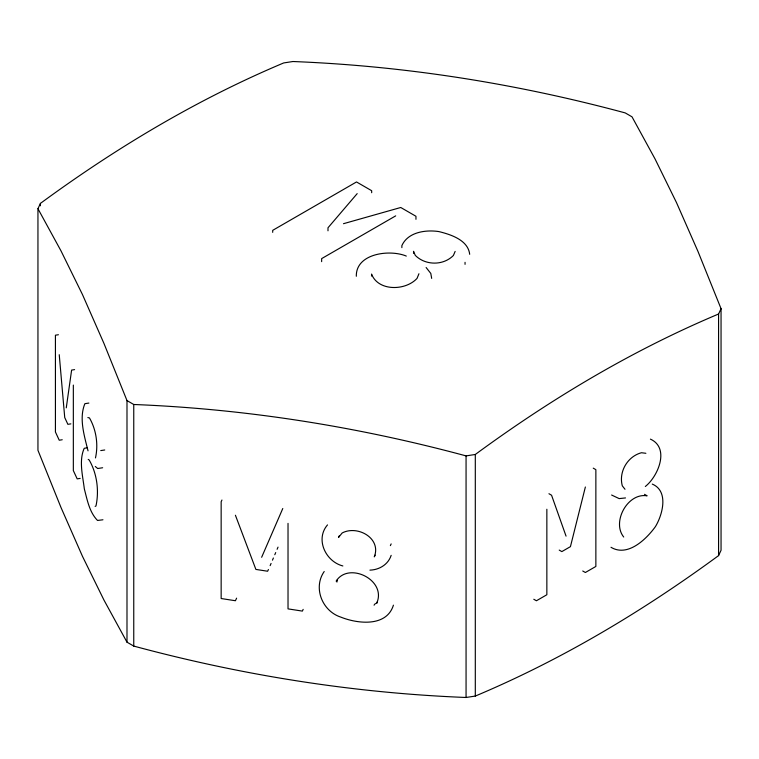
<?xml version="1.0" encoding="UTF-8"?>
<svg xmlns="http://www.w3.org/2000/svg" width="759" height="759" viewBox="0 0 759 759"><rect width="100%" height="100%" fill="white"/><g stroke="black" fill="none" stroke-linecap="round" stroke-linejoin="round"><path stroke-width="1.14" d="M66.27 407.839L71.612 370.088L74.6 369.624M336.93 582.077L337.338 579.885M585.369 487.003L570.436 546.641L561.84 551.603L559.222 550.085M95.473 457.924C98.461 444.736 96.27 429.708 89.458 417.924L87.845 417.573M393.428 605.16C386.625 627.19 357.669 623.898 340.753 617.095C322.319 611.137 312.812 587.827 324.207 571.508M418.94 273.743L417.061 278.363C405.581 290.934 378.191 291.513 371.559 274.065L371.559 276.086M270.147 565.616L271.077 563.434M272.472 560.18L273.392 557.998M274.786 554.734L275.716 552.561M277.101 549.298L278.031 547.125M261.646 557.277L282.784 508.511M455.144 251.409L453.389 255.489C443.209 265.754 425.457 265.574 415.287 255.385L413.551 251.314L413.551 253.335M37.95 208.725L40.426 203.393C116.108 147.863 197.055 99.372 283.695 62.94L292.936 61.517C405.278 65.948 516.727 83.642 625.245 112.92L632.01 116.829L655.055 158.963L676.525 202.672L698.005 251.504L721.05 308.685L721.05 550.275L718.574 555.607C642.892 611.137 561.945 659.628 475.305 696.06L466.064 697.483C353.722 693.052 242.273 675.358 133.755 646.08L126.99 642.171L103.945 600.037L82.475 556.328L60.995 507.496L37.95 450.315L37.95 208.725L60.995 250.868L82.475 294.568L103.945 343.41L126.99 400.581L126.99 642.171M221.951 500.029L221.154 501.746L221.154 598.528L235.413 600.739L236.618 598.158M268.42 569.516L267.623 571.233L255.887 569.421L235.413 515.238M303.164 609.373L302.367 611.099L288.022 608.879L288.022 523.378M339.282 535.778L338.486 537.495L342.167 532.979C357.385 524.867 381.644 538.188 374.301 556.859L375.098 555.142M390.363 545.626L391.16 543.909M391.17 555.351C388.181 564.535 379.32 569.829 369.927 570.142M377.451 601.621L376.654 603.339C387.194 580.151 348.628 561.224 336.142 581.138M718.574 555.607L718.574 314.017L721.05 308.685M327.499 524.905C315.099 539.213 325.545 561.489 342.859 565.958M374.054 605.17L375.458 603.414M357.185 193.621L327.992 227.785L327.992 230.812M645.321 486.491C658.1 476.434 670.093 447.99 650.416 439.129M126.99 400.581L133.755 404.49C246.096 408.93 357.555 426.615 466.064 455.893L475.305 454.47C550.987 398.93 631.934 350.449 718.574 314.017M395.695 215.86L321.645 258.61L321.645 261.637M95.131 506.395L95.966 506.016C99.258 490.845 97.048 473.588 89.201 460.02L88.215 459.404M343.485 223.696L400.752 207.492L415.96 216.277L415.96 219.304M58.405 334.738L55.426 335.203L55.426 431.985L59.24 440.22L62.229 439.755M88.869 403.067L84.885 403.684C78.784 418.37 84.372 435.97 88.035 450.837M70.862 423.864L67.874 424.328L64.733 417.554L59.24 354.709M87.209 447.838L84.23 448.294C78.689 460.666 82.769 475.817 84.325 488.872C87.19 499.745 89.382 512.202 97.522 520.456L102.958 519.782M100.757 450.59L104.742 449.983M102.645 467.753L97.674 468.521L95.283 466.472M80.169 478.407L77.181 478.872L73.338 470.589L73.338 385.088M625.501 497.932L619.164 498.606L611.602 495.02M645.881 453.294L641.459 452.734C627.484 456.434 618.519 471.861 622.304 485.826L624.999 489.27M406.302 256.077C389.794 249.17 355.8 253.345 356.313 276.267M652.266 484.09C668.926 491.016 662.692 514.621 655.425 526.613C646.175 539.44 627.598 557.305 611.004 547.286M644.495 494.308L647.114 495.826C627.74 492.477 611.555 521.983 623.708 537.021M593.244 468.151L595.862 469.669L595.862 566.451L585.369 572.504L582.741 570.996M548.947 493.72L551.565 495.238L566.053 536.139M533.795 599.259L536.414 600.767L546.85 594.743L546.85 509.242M426.122 267.519L430.799 273.439L431.672 278.392M475.305 454.47L475.305 696.06M469.688 254.303C468.104 240.081 450.827 234.503 438.835 231.571C425.619 229.588 407.944 232.074 401.872 245.612L401.872 247.624M466.064 455.893L466.064 697.483M465.049 262.32L465.049 264.341M371.673 192.72L371.673 190.708L356.512 181.951L272.699 230.347L272.699 232.358M133.755 404.49L133.755 646.08M40.426 203.393L40.426 205.755"/></g></svg>
